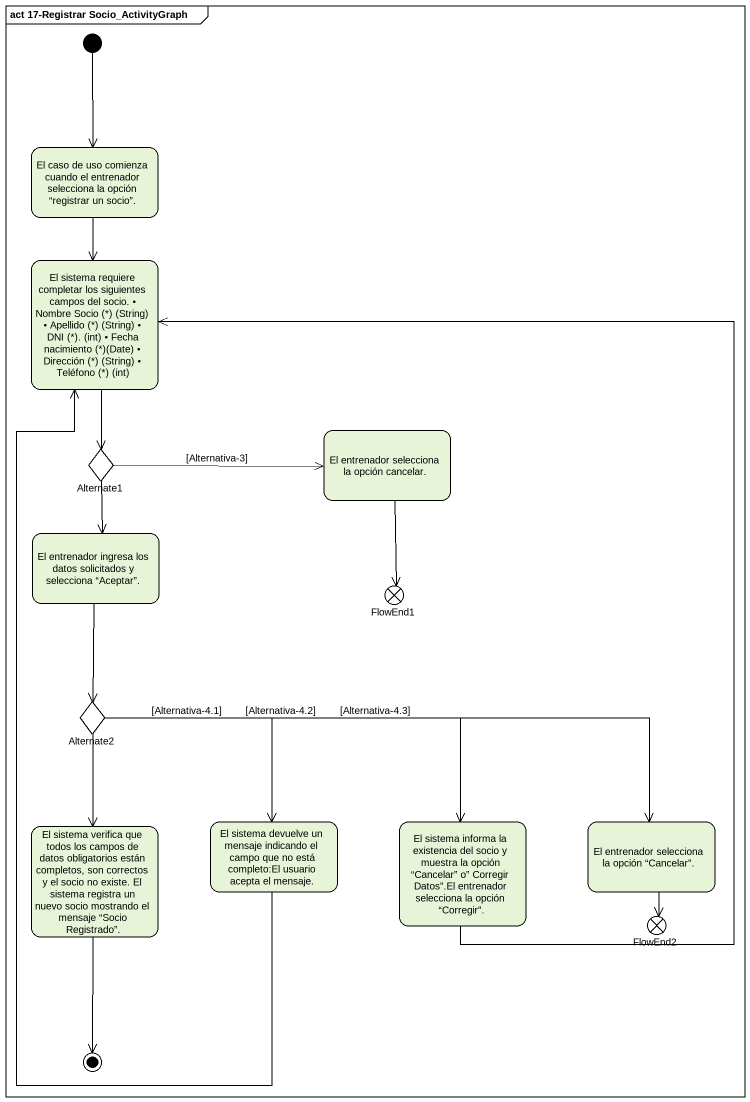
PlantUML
@startuml
mainframe act 17-Registrar Socio_ActivityGraph
hide empty description
state "El caso de uso comienza cuando el entrenador selecciona la opción “registrar un socio”." as El_caso_de_uso_comienza
state "El sistema requiere completar los siguientes campos del socio. • Nombre Socio (*) (String) • Apellido (*) (String) • DNI (*). (int) • Fecha nacimiento (*)(Date) • Dirección (*) (String) • Teléfono (*) (int)" as El_sistema_requiere
state Alternate1 <<choice>>
state "El entrenador selecciona la opción cancelar." as El_entrenador_selecciona_la
state "El entrenador ingresa los datos solicitados y selecciona “Aceptar”." as El_entrenador_ingresa_los
state FlowEnd1 <<end>>
state Alternate2 <<choice>>
state "El sistema verifica que todos los campos de datos obligatorios están completos, son correctos y el socio no existe. El sistema registra un nuevo socio mostrando el mensaje “Socio Registrado”." as El_sistema_verifica_que
state "El sistema devuelve un mensaje indicando el campo que no está completo:El usuario acepta el mensaje." as El_sistema_devuelve_un
state "El sistema informa la existencia del socio y muestra la opción “Cancelar” o” Corregir Datos”.El entrenador selecciona la opción “Corregir”." as El_sistema_informa_la
state "El entrenador selecciona la opción “Cancelar”." as El_entrenador_selecciona_la_2
state FlowEnd2 <<end>>
[*] --> El_caso_de_uso_comienza
El_caso_de_uso_comienza --> El_sistema_requiere
El_sistema_requiere --> Alternate1
Alternate1 -right-> El_entrenador_selecciona_la : [Alternativa-3]
Alternate1 --> El_entrenador_ingresa_los
El_entrenador_selecciona_la --> FlowEnd1
El_entrenador_ingresa_los --> Alternate2
Alternate2 --> El_sistema_verifica_que
Alternate2 --> El_sistema_devuelve_un : [Alternativa-4.1]
Alternate2 -right-> El_sistema_informa_la : [Alternativa-4.2]
Alternate2 -right-> El_entrenador_selecciona_la_2 : [Alternativa-4.3]
El_sistema_devuelve_un -up-> El_sistema_requiere
El_sistema_informa_la -up-> El_sistema_requiere
El_entrenador_selecciona_la_2 --> FlowEnd2
El_sistema_verifica_que --> [*]
@enduml
